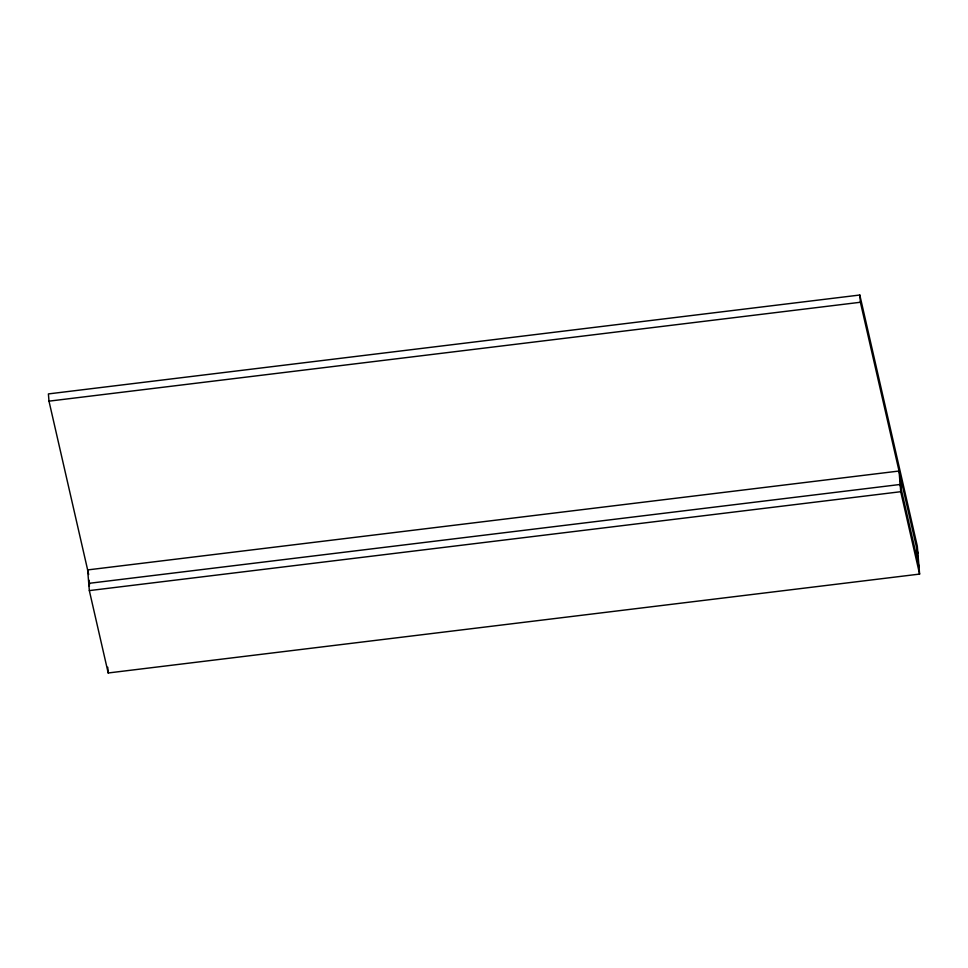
<?xml version="1.0" encoding="UTF-8"?>
<svg xmlns="http://www.w3.org/2000/svg" width="968" height="968" viewBox="0 0 968 968"><rect width="100%" height="100%" fill="white"/><g stroke="black" fill="none" stroke-linecap="round" stroke-linejoin="round"><path stroke-width="1.45" d="M919.6 574.084L900.736 491.708L899.042 471.029L87.64 569.922L89.334 590.601L108.198 672.978L919.6 574.084L917.313 546.158L859.802 295.022L48.4 393.916L48.993 401.151L88.681 574.46M48.993 401.151L860.395 302.258L917.906 553.406M89.334 590.601L900.736 491.708M919.007 566.849L900.143 484.472L88.741 583.365L89.419 586.306M916.902 549.001L918.003 562.456M900.046 475.421L901.147 488.864M859.802 295.022L860.395 302.258M107.726 667.194L108.198 672.978M89.141 580.292L89.504 584.769"/></g></svg>
